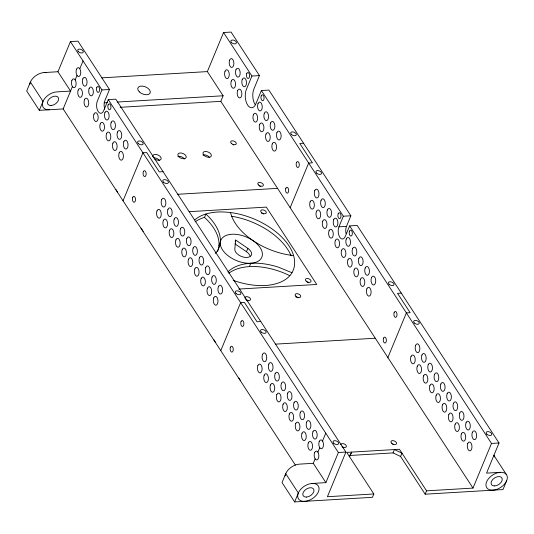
<?xml version="1.0" encoding="UTF-8"?>
<svg xmlns="http://www.w3.org/2000/svg" width="534" height="534" viewBox="0 0 534 534"><rect width="100%" height="100%" fill="white"/><g stroke="black" fill="none" stroke-linecap="round" stroke-linejoin="round"><path stroke-width="0.8" d="M235.654 240.053L234.806 249.144A8.871 5.113 22.5 0 0 247.002 257.455A8.871 5.113 22.5 0 0 247.849 248.37L235.654 240.053L235.1 241.395M295.409 465.121L63.159 108.936L39.309 110.351L43.007 101.42A11.828 7.396 -33.1 0 1 56.751 91.895L70.555 91.074L57.946 71.736L70.428 41.599L77.957 41.151L109.483 89.492L104.858 100.659A7.396 3.892 86.6 0 0 104.764 109.083M63.159 108.936L72.404 86.608M75.181 79.913L77.029 75.448M79.8 68.746L83.037 60.936M70.428 41.599L101.954 89.939L97.328 101.106A7.396 3.892 86.6 0 0 98.169 111.519A7.396 3.892 86.6 0 0 103.636 110.772L108.255 99.611L115.785 99.164L345.899 452.064L327.409 496.713L373.847 493.963L372.458 497.314L294.641 501.927L282.032 482.589L285.73 473.658L298.339 492.995L294.641 501.927M123.047 200.784L142.932 152.784L146.696 152.564L159.306 171.901L163.07 171.674M373.847 493.963L346.733 452.391L399.445 449.268L426.559 490.839L472.997 488.089L220.816 101.347L223.125 95.766L207.366 71.596L223.552 32.521L231.082 32.073L259.451 75.581L253.904 88.978A11.087 5.834 86.6 0 0 255.165 104.604M223.552 32.521L251.921 76.028L246.374 89.425A11.087 5.834 86.6 0 0 247.629 105.051A11.087 5.834 86.6 0 0 255.826 103.93L261.38 90.533L268.909 90.086L350.865 215.776L346.473 226.383A7.396 3.892 86.6 0 0 346.045 233.632M217.518 251.401A53.687 30.945 22.5 0 0 204.495 217.385L205.884 214.034A53.687 30.945 22.5 0 1 215.302 253.476M218.933 245.827L220.315 242.476M250.086 256.073A8.871 5.113 22.5 0 0 246.461 251.714L247.849 248.37M249.398 266.606L250.786 263.255A22.181 12.783 22.5 0 0 262.087 251.894L261.64 250.493A22.181 12.783 22.5 0 0 253.47 240.934L251.728 239.773A22.181 12.783 22.5 0 0 237.743 234.553L235.728 234.313A22.181 12.783 22.5 0 0 228.378 234.746L226.81 235.2A22.181 12.783 22.5 0 0 220.422 241.628L220.268 242.903A22.181 12.783 22.5 0 0 224.707 252.675L226.056 254.03A22.181 12.783 22.5 0 0 250.786 263.255M220.769 350.651L240.654 302.644L244.418 302.424L257.028 321.762L260.792 321.535M290.162 207.699L308.659 163.044L312.423 162.823L299.814 143.486L303.586 143.266M500.345 472.31L486.534 473.131L499.023 442.986L357.173 225.448L349.643 225.895L345.244 236.495A7.396 3.892 86.6 0 1 339.784 237.243A7.396 3.892 86.6 0 1 338.943 226.83L343.335 216.223L261.38 90.533M312.083 483.47L325.887 482.649L313.278 463.312L315.127 458.846M317.904 452.151L319.753 447.686M322.523 440.984L325.76 433.174M325.887 482.649L338.369 452.512L108.255 99.611M387.757 357.86L406.381 312.911L410.145 312.684L397.536 293.346L401.301 293.126M349.536 456.83L351.752 452.091L349.256 456.256M350.371 455.442L393.037 452.912L394.426 449.561L401.969 453.132L400.58 456.483L425.171 494.19L502.988 489.578L506.686 480.647M425.171 494.19L426.559 490.839M472.997 488.089L491.494 443.434L349.643 225.895M233.265 280.357A56.19 32.387 22.5 0 0 291.991 272.734C295.549 266.826 295.249 259.397 292.779 253.149A56.19 32.387 22.5 0 0 232.243 212.779C223.052 211.457 213.453 211.471 204.555 214.414A56.19 32.387 22.5 0 0 194.91 219.774M204.495 217.385L203.167 217.765A56.19 32.387 22.5 0 0 195.157 221.837M44.142 72.557L57.946 71.736M101.707 77.857L207.366 71.596M251.921 76.028L259.451 75.581M101.954 89.939L109.483 89.492M104.157 102.815L107.488 102.621M117.473 102.027L223.125 95.766M120.15 107.314L220.816 101.347M177.722 194.283L277.553 188.362M189.143 211.678L266.312 207.105L316.749 284.455L238.745 289.074M343.335 216.223L350.865 215.776M338.943 226.83L346.473 226.383M275.444 344.143L375.275 338.222M338.369 452.512L345.899 452.064M491.494 443.434L499.023 442.986M313.278 463.312L299.474 464.133A11.828 7.396 -33.1 0 0 285.116 475.948M291.991 272.734L278.241 267.1A53.747 30.979 22.5 0 0 227.911 271.993M393.037 452.912L400.58 456.483M234.947 243.864L246.461 251.714M506.359 474.506L493.75 455.168A11.828 7.396 -33.1 0 1 494.577 456.924M115.885 189.51L117.547 192.066M141.103 228.185L143.179 231.376M213.6 339.377L215.683 342.568M238.818 378.052L240.487 380.602M39.309 110.351L26.7 91.014L30.398 82.082L43.007 101.42A11.828 7.396 -33.1 0 0 49.348 109.757M261.547 213.233A2.957 1.702 22.5 0 1 263.656 214.047M307.037 282.039A2.957 1.702 22.5 0 1 308.418 282.693M244.999 298.226A2.957 1.702 22.5 0 1 248.156 296.917A2.957 1.702 22.5 0 1 250.219 300.081A2.957 1.702 22.5 0 1 245.647 299.227M246.521 300.188A2.957 1.702 22.5 0 1 247.903 300.836M295.996 297.051A2.957 1.702 22.5 0 1 296.73 297.211M297.445 297.485A2.957 1.702 22.5 0 1 298.106 297.865M293.54 255.526A53.714 30.965 22.5 0 1 230.541 212.572M228.806 273.301A53.747 30.979 22.5 0 1 289.869 275.718M231.596 216.237A56.19 32.387 22.5 0 1 291.103 255.779M152.831 156.816A4.439 2.557 22.5 0 1 157.203 154.727A4.439 2.557 22.5 0 1 160.954 159.245A4.439 2.557 22.5 0 1 154.64 158.992M29.784 84.372A11.828 7.396 -33.1 0 1 46.612 72.704M259.37 185.945A2.957 1.702 22.5 0 1 260.752 186.6M232.984 144.647A2.957 1.702 22.5 0 1 233.645 145.028M153.679 157.797A4.439 2.557 22.5 0 1 159.332 160.474M177.869 156.469A4.439 2.557 22.5 0 1 184.437 158.985M202.973 154.98A4.439 2.557 22.5 0 1 209.542 157.503M340.772 444.709A2.957 1.702 22.5 0 1 344.223 443.968A2.957 1.702 22.5 0 1 346.159 446.931A2.957 1.702 22.5 0 1 342.034 446.644M343.075 447.425A2.957 1.702 22.5 0 1 343.736 447.799M392.557 444.168A2.957 1.702 22.5 0 1 393.278 444.448M383.559 338.142A2.957 1.555 86.6 0 0 384.647 342.982A2.957 1.555 86.6 0 0 386.249 339.11A2.957 1.555 86.6 0 0 383.559 338.142M306.162 281.084A2.957 1.702 22.5 0 0 310.928 281.698A2.957 1.702 22.5 0 0 307.697 278.528A2.957 1.702 22.5 0 0 306.162 281.084M261.406 212.432A2.957 1.702 22.5 0 0 266.166 213.053A2.957 1.702 22.5 0 0 262.935 209.882A2.957 1.702 22.5 0 0 261.406 212.432M394.192 312.47A2.957 1.555 86.6 0 0 395.28 317.303A2.957 1.555 86.6 0 0 396.882 313.438A2.957 1.555 86.6 0 0 394.192 312.47M132.719 197.36A2.957 1.555 86.6 0 0 133.807 202.192A2.957 1.555 86.6 0 0 135.409 198.328A2.957 1.555 86.6 0 0 132.719 197.36M143.352 171.681A2.957 1.555 86.6 0 0 144.44 176.52A2.957 1.555 86.6 0 0 146.042 172.649A2.957 1.555 86.6 0 0 143.352 171.681M218.373 286.738A4.439 2.336 86.6 0 0 220.008 293.987A4.439 2.336 86.6 0 0 222.411 288.186A4.439 2.336 86.6 0 0 218.373 286.738M212.071 277.073A4.439 2.336 86.6 0 0 213.707 284.322A4.439 2.336 86.6 0 0 216.11 278.521A4.439 2.336 86.6 0 0 212.071 277.073M205.764 267.401A4.439 2.336 86.6 0 0 207.399 274.65A4.439 2.336 86.6 0 0 209.802 268.849A4.439 2.336 86.6 0 0 205.764 267.401M199.462 257.735A4.439 2.336 86.6 0 0 201.098 264.984A4.439 2.336 86.6 0 0 203.501 259.184A4.439 2.336 86.6 0 0 199.462 257.735M193.154 248.063A4.439 2.336 86.6 0 0 194.79 255.319A4.439 2.336 86.6 0 0 197.193 249.518A4.439 2.336 86.6 0 0 193.154 248.063M186.853 238.398A4.439 2.336 86.6 0 0 188.489 245.647A4.439 2.336 86.6 0 0 190.892 239.846A4.439 2.336 86.6 0 0 186.853 238.398M180.545 228.726A4.439 2.336 86.6 0 0 182.181 235.981A4.439 2.336 86.6 0 0 184.584 230.181A4.439 2.336 86.6 0 0 180.545 228.726M174.244 219.06A4.439 2.336 86.6 0 0 175.88 226.309A4.439 2.336 86.6 0 0 178.283 220.509A4.439 2.336 86.6 0 0 174.244 219.06M167.936 209.388A4.439 2.336 86.6 0 0 169.572 216.644A4.439 2.336 86.6 0 0 171.975 210.843A4.439 2.336 86.6 0 0 167.936 209.388M161.635 199.723A4.439 2.336 86.6 0 0 163.27 206.972A4.439 2.336 86.6 0 0 165.673 201.171A4.439 2.336 86.6 0 0 161.635 199.723M213.754 297.899A4.439 2.336 86.6 0 0 215.389 305.154A4.439 2.336 86.6 0 0 217.792 299.354A4.439 2.336 86.6 0 0 213.754 297.899M207.446 288.233A4.439 2.336 86.6 0 0 209.081 295.482A4.439 2.336 86.6 0 0 211.484 289.682A4.439 2.336 86.6 0 0 207.446 288.233M201.144 278.568A4.439 2.336 86.6 0 0 202.78 285.817A4.439 2.336 86.6 0 0 205.183 280.016A4.439 2.336 86.6 0 0 201.144 278.568M194.837 268.896A4.439 2.336 86.6 0 0 196.472 276.145A4.439 2.336 86.6 0 0 198.875 270.344A4.439 2.336 86.6 0 0 194.837 268.896M188.535 259.23A4.439 2.336 86.6 0 0 190.171 266.479A4.439 2.336 86.6 0 0 192.574 260.679A4.439 2.336 86.6 0 0 188.535 259.23M182.227 249.558A4.439 2.336 86.6 0 0 183.863 256.807A4.439 2.336 86.6 0 0 186.266 251.007A4.439 2.336 86.6 0 0 182.227 249.558M175.926 239.893A4.439 2.336 86.6 0 0 177.562 247.142A4.439 2.336 86.6 0 0 179.965 241.341A4.439 2.336 86.6 0 0 175.926 239.893M169.618 230.221A4.439 2.336 86.6 0 0 171.254 237.476A4.439 2.336 86.6 0 0 173.657 231.676A4.439 2.336 86.6 0 0 169.618 230.221M163.317 220.555A4.439 2.336 86.6 0 0 164.953 227.804A4.439 2.336 86.6 0 0 167.356 222.004A4.439 2.336 86.6 0 0 163.317 220.555M157.009 210.883A4.439 2.336 86.6 0 0 158.645 218.139A4.439 2.336 86.6 0 0 161.048 212.338A4.439 2.336 86.6 0 0 157.009 210.883M236.015 293.4A2.957 1.702 22.5 0 0 240.781 294.02A2.957 1.702 22.5 0 0 237.543 290.85A2.957 1.702 22.5 0 0 236.015 293.4M163.511 182.214A2.957 1.702 22.5 0 0 168.277 182.828A2.957 1.702 22.5 0 0 165.039 179.664A2.957 1.702 22.5 0 0 163.511 182.214M295.856 296.257A2.957 1.702 22.5 0 0 300.615 296.871A2.957 1.702 22.5 0 0 297.385 293.7A2.957 1.702 22.5 0 0 295.856 296.257M314.753 190.645A4.439 2.336 86.6 0 0 316.388 197.9A4.439 2.336 86.6 0 0 318.791 192.1A4.439 2.336 86.6 0 0 314.753 190.645M321.061 200.317A4.439 2.336 86.6 0 0 322.696 207.566A4.439 2.336 86.6 0 0 325.099 201.765A4.439 2.336 86.6 0 0 321.061 200.317M327.362 209.982A4.439 2.336 86.6 0 0 328.997 217.238A4.439 2.336 86.6 0 0 331.4 211.437A4.439 2.336 86.6 0 0 327.362 209.982M333.67 219.654A4.439 2.336 86.6 0 0 335.305 226.903A4.439 2.336 86.6 0 0 337.708 221.103A4.439 2.336 86.6 0 0 333.67 219.654M346.279 238.992A4.439 2.336 86.6 0 0 347.914 246.241A4.439 2.336 86.6 0 0 350.317 240.44A4.439 2.336 86.6 0 0 346.279 238.992M352.58 248.657A4.439 2.336 86.6 0 0 354.216 255.906A4.439 2.336 86.6 0 0 356.619 250.106A4.439 2.336 86.6 0 0 352.58 248.657M358.888 258.329A4.439 2.336 86.6 0 0 360.523 265.578A4.439 2.336 86.6 0 0 362.926 259.778A4.439 2.336 86.6 0 0 358.888 258.329M365.189 267.995A4.439 2.336 86.6 0 0 366.825 275.244A4.439 2.336 86.6 0 0 369.228 269.443A4.439 2.336 86.6 0 0 365.189 267.995M371.497 277.66A4.439 2.336 86.6 0 0 373.132 284.916A4.439 2.336 86.6 0 0 375.536 279.115A4.439 2.336 86.6 0 0 371.497 277.66M310.134 201.812A4.439 2.336 86.6 0 0 311.769 209.061A4.439 2.336 86.6 0 0 314.172 203.26A4.439 2.336 86.6 0 0 310.134 201.812M316.435 211.477A4.439 2.336 86.6 0 0 318.07 218.726A4.439 2.336 86.6 0 0 320.473 212.926A4.439 2.336 86.6 0 0 316.435 211.477M322.743 221.149A4.439 2.336 86.6 0 0 324.378 228.398A4.439 2.336 86.6 0 0 326.781 222.598A4.439 2.336 86.6 0 0 322.743 221.149M329.044 230.815A4.439 2.336 86.6 0 0 330.679 238.064A4.439 2.336 86.6 0 0 333.082 232.263A4.439 2.336 86.6 0 0 329.044 230.815M335.345 240.487A4.439 2.336 86.6 0 0 336.987 247.736A4.439 2.336 86.6 0 0 339.384 241.935A4.439 2.336 86.6 0 0 335.345 240.487M341.653 250.152A4.439 2.336 86.6 0 0 343.289 257.401A4.439 2.336 86.6 0 0 345.692 251.601A4.439 2.336 86.6 0 0 341.653 250.152M347.954 259.818A4.439 2.336 86.6 0 0 349.596 267.073A4.439 2.336 86.6 0 0 351.993 261.273A4.439 2.336 86.6 0 0 347.954 259.818M354.262 269.49A4.439 2.336 86.6 0 0 355.898 276.739A4.439 2.336 86.6 0 0 358.301 270.938A4.439 2.336 86.6 0 0 354.262 269.49M360.563 279.155A4.439 2.336 86.6 0 0 362.206 286.411A4.439 2.336 86.6 0 0 364.602 280.61A4.439 2.336 86.6 0 0 360.563 279.155M366.871 288.827A4.439 2.336 86.6 0 0 368.507 296.076A4.439 2.336 86.6 0 0 370.91 290.276A4.439 2.336 86.6 0 0 366.871 288.827M316.635 173.136A2.957 1.702 22.5 0 0 321.395 173.757A2.957 1.702 22.5 0 0 318.164 170.586A2.957 1.702 22.5 0 0 316.635 173.136M389.132 284.322A2.957 1.702 22.5 0 0 393.898 284.942A2.957 1.702 22.5 0 0 390.661 281.772A2.957 1.702 22.5 0 0 389.132 284.322M338.169 213.774A2.957 1.555 86.6 0 0 339.257 218.606A2.957 1.555 86.6 0 0 340.859 214.741A2.957 1.555 86.6 0 0 338.169 213.774M349.516 231.175A2.957 1.555 86.6 0 0 350.604 236.008A2.957 1.555 86.6 0 0 352.206 232.143A2.957 1.555 86.6 0 0 349.516 231.175M258.503 184.991A2.957 1.702 22.5 0 0 263.262 185.612A2.957 1.702 22.5 0 0 260.031 182.441A2.957 1.702 22.5 0 0 258.503 184.991M231.389 143.419A2.957 1.702 22.5 0 0 236.155 144.033A2.957 1.702 22.5 0 0 232.917 140.863A2.957 1.702 22.5 0 0 231.389 143.419M178.91 156.829A4.439 2.557 22.5 0 0 186.059 157.757A4.439 2.557 22.5 0 0 181.206 153.004A4.439 2.557 22.5 0 0 178.91 156.829M204.015 155.341A4.439 2.557 22.5 0 0 211.164 156.268A4.439 2.557 22.5 0 0 206.311 151.516A4.439 2.557 22.5 0 0 204.015 155.341M139.307 91.861A6.655 3.838 22.5 0 0 150.027 93.25A6.655 3.838 22.5 0 0 142.752 86.121A6.655 3.838 22.5 0 0 139.307 91.861M51.104 105.512A6.208 3.885 -33.1 0 0 58.586 98.209A6.208 3.885 -33.1 0 0 49.455 98.75A6.208 3.885 -33.1 0 0 51.104 105.512M291.417 134.461A2.957 1.702 22.5 0 0 296.176 135.082A2.957 1.702 22.5 0 0 292.946 131.911A2.957 1.702 22.5 0 0 291.417 134.461M296.47 162.61A2.957 1.555 86.6 0 0 297.565 167.442A2.957 1.555 86.6 0 0 299.167 163.578A2.957 1.555 86.6 0 0 296.47 162.61M285.837 188.282A2.957 1.555 86.6 0 0 286.925 193.114A2.957 1.555 86.6 0 0 288.527 189.25A2.957 1.555 86.6 0 0 285.837 188.282M123.808 141.71A4.439 2.336 86.6 0 0 125.443 148.959A4.439 2.336 86.6 0 0 127.846 143.159A4.439 2.336 86.6 0 0 123.808 141.71M117.5 132.045A4.439 2.336 86.6 0 0 119.135 139.294A4.439 2.336 86.6 0 0 121.538 133.493A4.439 2.336 86.6 0 0 117.5 132.045M111.199 122.373A4.439 2.336 86.6 0 0 112.834 129.622A4.439 2.336 86.6 0 0 115.237 123.821A4.439 2.336 86.6 0 0 111.199 122.373M104.891 112.707A4.439 2.336 86.6 0 0 106.526 119.956A4.439 2.336 86.6 0 0 108.929 114.156A4.439 2.336 86.6 0 0 104.891 112.707M89.131 88.537A4.439 2.336 86.6 0 0 90.767 95.786A4.439 2.336 86.6 0 0 93.17 89.986A4.439 2.336 86.6 0 0 89.131 88.537M82.83 78.865A4.439 2.336 86.6 0 0 84.465 86.114A4.439 2.336 86.6 0 0 86.868 80.314A4.439 2.336 86.6 0 0 82.83 78.865M76.522 69.2A4.439 2.336 86.6 0 0 78.158 76.449A4.439 2.336 86.6 0 0 80.561 70.648A4.439 2.336 86.6 0 0 76.522 69.2M276.926 132.632A4.439 2.336 86.6 0 0 278.561 139.888A4.439 2.336 86.6 0 0 280.964 134.087A4.439 2.336 86.6 0 0 276.926 132.632M270.625 122.967A4.439 2.336 86.6 0 0 272.26 130.216A4.439 2.336 86.6 0 0 274.663 124.415A4.439 2.336 86.6 0 0 270.625 122.967M264.317 113.301A4.439 2.336 86.6 0 0 265.952 120.55A4.439 2.336 86.6 0 0 268.355 114.75A4.439 2.336 86.6 0 0 264.317 113.301M258.015 103.629A4.439 2.336 86.6 0 0 259.651 110.878A4.439 2.336 86.6 0 0 262.054 105.078A4.439 2.336 86.6 0 0 258.015 103.629M242.256 79.459A4.439 2.336 86.6 0 0 243.891 86.708A4.439 2.336 86.6 0 0 246.294 80.908A4.439 2.336 86.6 0 0 242.256 79.459M235.948 69.787A4.439 2.336 86.6 0 0 237.583 77.043A4.439 2.336 86.6 0 0 239.986 71.242A4.439 2.336 86.6 0 0 235.948 69.787M229.647 60.122A4.439 2.336 86.6 0 0 231.282 67.371A4.439 2.336 86.6 0 0 233.685 61.57A4.439 2.336 86.6 0 0 229.647 60.122M225.021 71.282A4.439 2.336 86.6 0 0 226.656 78.538A4.439 2.336 86.6 0 0 229.059 72.737A4.439 2.336 86.6 0 0 225.021 71.282M231.322 80.954A4.439 2.336 86.6 0 0 232.957 88.203A4.439 2.336 86.6 0 0 235.361 82.403A4.439 2.336 86.6 0 0 231.322 80.954M237.63 90.62A4.439 2.336 86.6 0 0 239.265 97.876A4.439 2.336 86.6 0 0 241.668 92.075A4.439 2.336 86.6 0 0 237.63 90.62M253.39 114.79A4.439 2.336 86.6 0 0 255.025 122.046A4.439 2.336 86.6 0 0 257.428 116.245A4.439 2.336 86.6 0 0 253.39 114.79M259.698 124.462A4.439 2.336 86.6 0 0 261.333 131.711A4.439 2.336 86.6 0 0 263.736 125.911A4.439 2.336 86.6 0 0 259.698 124.462M265.999 134.127A4.439 2.336 86.6 0 0 267.634 141.383A4.439 2.336 86.6 0 0 270.037 135.583A4.439 2.336 86.6 0 0 265.999 134.127M272.307 143.8A4.439 2.336 86.6 0 0 273.942 151.049A4.439 2.336 86.6 0 0 276.345 145.248A4.439 2.336 86.6 0 0 272.307 143.8M119.182 152.871A4.439 2.336 86.6 0 0 120.817 160.127A4.439 2.336 86.6 0 0 123.22 154.326A4.439 2.336 86.6 0 0 119.182 152.871M112.881 143.205A4.439 2.336 86.6 0 0 114.516 150.454A4.439 2.336 86.6 0 0 116.919 144.654A4.439 2.336 86.6 0 0 112.881 143.205M106.573 133.54A4.439 2.336 86.6 0 0 108.208 140.789A4.439 2.336 86.6 0 0 110.611 134.989A4.439 2.336 86.6 0 0 106.573 133.54M100.272 123.868A4.439 2.336 86.6 0 0 101.907 131.117A4.439 2.336 86.6 0 0 104.31 125.316A4.439 2.336 86.6 0 0 100.272 123.868M84.505 99.698A4.439 2.336 86.6 0 0 86.141 106.947A4.439 2.336 86.6 0 0 88.544 101.146A4.439 2.336 86.6 0 0 84.505 99.698M78.204 90.026A4.439 2.336 86.6 0 0 79.84 97.281A4.439 2.336 86.6 0 0 82.243 91.481A4.439 2.336 86.6 0 0 78.204 90.026M71.896 80.36A4.439 2.336 86.6 0 0 73.532 87.609A4.439 2.336 86.6 0 0 75.935 81.809A4.439 2.336 86.6 0 0 71.896 80.36M231.522 42.613A2.957 1.702 22.5 0 0 236.288 43.227A2.957 1.702 22.5 0 0 233.051 40.063A2.957 1.702 22.5 0 0 231.522 42.613M78.398 51.685A2.957 1.702 22.5 0 0 83.164 52.305A2.957 1.702 22.5 0 0 79.933 49.135A2.957 1.702 22.5 0 0 78.398 51.685M138.293 143.539A2.957 1.702 22.5 0 0 143.059 144.153A2.957 1.702 22.5 0 0 139.821 140.989A2.957 1.702 22.5 0 0 138.293 143.539M93.964 114.203A4.439 2.336 86.6 0 0 95.599 121.452A4.439 2.336 86.6 0 0 98.002 115.651A4.439 2.336 86.6 0 0 93.964 114.203M246.748 73.579A2.957 1.555 86.6 0 0 247.843 78.411A2.957 1.555 86.6 0 0 249.445 74.546A2.957 1.555 86.6 0 0 246.748 73.579M261.253 95.813A2.957 1.555 86.6 0 0 262.341 100.652A2.957 1.555 86.6 0 0 263.943 96.781A2.957 1.555 86.6 0 0 261.253 95.813M96.781 87.489A2.957 1.555 86.6 0 0 97.876 92.322A2.957 1.555 86.6 0 0 99.478 88.457A2.957 1.555 86.6 0 0 96.781 87.489M108.128 104.891A2.957 1.555 86.6 0 0 109.223 109.724A2.957 1.555 86.6 0 0 110.825 105.859A2.957 1.555 86.6 0 0 108.128 104.891M306.436 497.087A6.208 3.885 -33.1 0 0 313.919 489.785A6.208 3.885 -33.1 0 0 304.787 490.325A6.208 3.885 -33.1 0 0 306.436 497.087M414.351 322.997A2.957 1.702 22.5 0 0 419.117 323.617A2.957 1.702 22.5 0 0 415.879 320.447A2.957 1.702 22.5 0 0 414.351 322.997M486.854 434.189A2.957 1.702 22.5 0 0 491.62 434.803A2.957 1.702 22.5 0 0 488.383 431.639A2.957 1.702 22.5 0 0 486.854 434.189M492.942 490.172A11.828 7.396 -33.1 0 0 507.187 476.261A11.828 7.396 -33.1 0 0 489.798 477.289A11.828 7.396 -33.1 0 0 492.942 490.172M494.704 485.927A6.208 3.885 -33.1 0 0 502.18 478.624A6.208 3.885 -33.1 0 0 493.049 479.165A6.208 3.885 -33.1 0 0 494.704 485.927M304.68 501.333A11.828 7.396 -33.1 0 0 318.925 487.415A11.828 7.396 -33.1 0 0 301.536 488.45A11.828 7.396 -33.1 0 0 304.68 501.333M314.619 452.598A4.439 2.336 86.6 0 0 316.262 459.847A4.439 2.336 86.6 0 0 318.658 454.047A4.439 2.336 86.6 0 0 314.619 452.598M319.245 441.438A4.439 2.336 86.6 0 0 320.881 448.687A4.439 2.336 86.6 0 0 323.284 442.886A4.439 2.336 86.6 0 0 319.245 441.438M333.737 443.26A2.957 1.702 22.5 0 0 338.496 443.881A2.957 1.702 22.5 0 0 335.265 440.71A2.957 1.702 22.5 0 0 333.737 443.26M261.233 332.075A2.957 1.702 22.5 0 0 265.999 332.689A2.957 1.702 22.5 0 0 262.761 329.525A2.957 1.702 22.5 0 0 261.233 332.075M391.682 443.213A2.957 1.702 22.5 0 0 396.448 443.834A2.957 1.702 22.5 0 0 393.211 440.663A2.957 1.702 22.5 0 0 391.682 443.213M241.068 321.548A2.957 1.555 86.6 0 0 242.162 326.381A2.957 1.555 86.6 0 0 243.764 322.509A2.957 1.555 86.6 0 0 241.068 321.548M230.434 347.22A2.957 1.555 86.6 0 0 231.529 352.053A2.957 1.555 86.6 0 0 233.131 348.188A2.957 1.555 86.6 0 0 230.434 347.22M312.944 431.766A4.439 2.336 86.6 0 0 314.579 439.015A4.439 2.336 86.6 0 0 316.982 433.214A4.439 2.336 86.6 0 0 312.944 431.766M306.636 422.1A4.439 2.336 86.6 0 0 308.272 429.349A4.439 2.336 86.6 0 0 310.675 423.549A4.439 2.336 86.6 0 0 306.636 422.1M300.335 412.428A4.439 2.336 86.6 0 0 301.97 419.677A4.439 2.336 86.6 0 0 304.373 413.877A4.439 2.336 86.6 0 0 300.335 412.428M294.027 402.763A4.439 2.336 86.6 0 0 295.662 410.012A4.439 2.336 86.6 0 0 298.065 404.211A4.439 2.336 86.6 0 0 294.027 402.763M287.726 393.091A4.439 2.336 86.6 0 0 289.361 400.346A4.439 2.336 86.6 0 0 291.764 394.546A4.439 2.336 86.6 0 0 287.726 393.091M281.418 383.425A4.439 2.336 86.6 0 0 283.053 390.674A4.439 2.336 86.6 0 0 285.456 384.874A4.439 2.336 86.6 0 0 281.418 383.425M275.117 373.753A4.439 2.336 86.6 0 0 276.752 381.009A4.439 2.336 86.6 0 0 279.155 375.208A4.439 2.336 86.6 0 0 275.117 373.753M268.809 364.088A4.439 2.336 86.6 0 0 270.444 371.337A4.439 2.336 86.6 0 0 272.847 365.536A4.439 2.336 86.6 0 0 268.809 364.088M262.508 354.416A4.439 2.336 86.6 0 0 264.143 361.672A4.439 2.336 86.6 0 0 266.546 355.871A4.439 2.336 86.6 0 0 262.508 354.416M466.062 422.688A4.439 2.336 86.6 0 0 467.697 429.943A4.439 2.336 86.6 0 0 470.1 424.143A4.439 2.336 86.6 0 0 466.062 422.688M472.37 432.36A4.439 2.336 86.6 0 0 474.005 439.609A4.439 2.336 86.6 0 0 476.408 433.808A4.439 2.336 86.6 0 0 472.37 432.36M459.761 413.022A4.439 2.336 86.6 0 0 461.396 420.271A4.439 2.336 86.6 0 0 463.799 414.471A4.439 2.336 86.6 0 0 459.761 413.022M453.453 403.357A4.439 2.336 86.6 0 0 455.088 410.606A4.439 2.336 86.6 0 0 457.491 404.805A4.439 2.336 86.6 0 0 453.453 403.357M447.152 393.685A4.439 2.336 86.6 0 0 448.787 400.934A4.439 2.336 86.6 0 0 451.19 395.133A4.439 2.336 86.6 0 0 447.152 393.685M440.844 384.019A4.439 2.336 86.6 0 0 442.479 391.268A4.439 2.336 86.6 0 0 444.882 385.468A4.439 2.336 86.6 0 0 440.844 384.019M434.542 374.347A4.439 2.336 86.6 0 0 436.178 381.596A4.439 2.336 86.6 0 0 438.581 375.796A4.439 2.336 86.6 0 0 434.542 374.347M428.235 364.682A4.439 2.336 86.6 0 0 429.87 371.931A4.439 2.336 86.6 0 0 432.273 366.13A4.439 2.336 86.6 0 0 428.235 364.682M421.933 355.01A4.439 2.336 86.6 0 0 423.569 362.266A4.439 2.336 86.6 0 0 425.972 356.458A4.439 2.336 86.6 0 0 421.933 355.01M415.626 345.344A4.439 2.336 86.6 0 0 417.261 352.594A4.439 2.336 86.6 0 0 419.664 346.793A4.439 2.336 86.6 0 0 415.626 345.344M308.318 442.926A4.439 2.336 86.6 0 0 309.954 450.182A4.439 2.336 86.6 0 0 312.357 444.381A4.439 2.336 86.6 0 0 308.318 442.926M302.017 433.261A4.439 2.336 86.6 0 0 303.652 440.51A4.439 2.336 86.6 0 0 306.055 434.709A4.439 2.336 86.6 0 0 302.017 433.261M295.709 423.596A4.439 2.336 86.6 0 0 297.345 430.845A4.439 2.336 86.6 0 0 299.748 425.044A4.439 2.336 86.6 0 0 295.709 423.596M289.408 413.923A4.439 2.336 86.6 0 0 291.043 421.172A4.439 2.336 86.6 0 0 293.446 415.372A4.439 2.336 86.6 0 0 289.408 413.923M283.1 404.258A4.439 2.336 86.6 0 0 284.735 411.507A4.439 2.336 86.6 0 0 287.138 405.706A4.439 2.336 86.6 0 0 283.1 404.258M276.799 394.586A4.439 2.336 86.6 0 0 278.434 401.835A4.439 2.336 86.6 0 0 280.837 396.034A4.439 2.336 86.6 0 0 276.799 394.586M270.491 384.921A4.439 2.336 86.6 0 0 272.126 392.17A4.439 2.336 86.6 0 0 274.529 386.369A4.439 2.336 86.6 0 0 270.491 384.921M264.19 375.248A4.439 2.336 86.6 0 0 265.825 382.504A4.439 2.336 86.6 0 0 268.228 376.704A4.439 2.336 86.6 0 0 264.19 375.248M257.882 365.583A4.439 2.336 86.6 0 0 259.517 372.832A4.439 2.336 86.6 0 0 261.92 367.032A4.439 2.336 86.6 0 0 257.882 365.583M411 356.505A4.439 2.336 86.6 0 0 412.635 363.754A4.439 2.336 86.6 0 0 415.038 357.954A4.439 2.336 86.6 0 0 411 356.505M417.308 366.177A4.439 2.336 86.6 0 0 418.943 373.426A4.439 2.336 86.6 0 0 421.346 367.626A4.439 2.336 86.6 0 0 417.308 366.177M423.609 375.843A4.439 2.336 86.6 0 0 425.244 383.092A4.439 2.336 86.6 0 0 427.647 377.291A4.439 2.336 86.6 0 0 423.609 375.843M429.917 385.515A4.439 2.336 86.6 0 0 431.552 392.764A4.439 2.336 86.6 0 0 433.955 386.963A4.439 2.336 86.6 0 0 429.917 385.515M436.218 395.18A4.439 2.336 86.6 0 0 437.853 402.429A4.439 2.336 86.6 0 0 440.256 396.629A4.439 2.336 86.6 0 0 436.218 395.18M442.526 404.845A4.439 2.336 86.6 0 0 444.161 412.101A4.439 2.336 86.6 0 0 446.564 406.301A4.439 2.336 86.6 0 0 442.526 404.845M448.827 414.517A4.439 2.336 86.6 0 0 450.462 421.767A4.439 2.336 86.6 0 0 452.865 415.966A4.439 2.336 86.6 0 0 448.827 414.517M455.135 424.183A4.439 2.336 86.6 0 0 456.77 431.439A4.439 2.336 86.6 0 0 459.173 425.638A4.439 2.336 86.6 0 0 455.135 424.183M461.436 433.855A4.439 2.336 86.6 0 0 463.071 441.104A4.439 2.336 86.6 0 0 465.474 435.303A4.439 2.336 86.6 0 0 461.436 433.855M467.744 443.52A4.439 2.336 86.6 0 0 469.379 450.776A4.439 2.336 86.6 0 0 471.782 444.976A4.439 2.336 86.6 0 0 467.744 443.52"/></g></svg>
